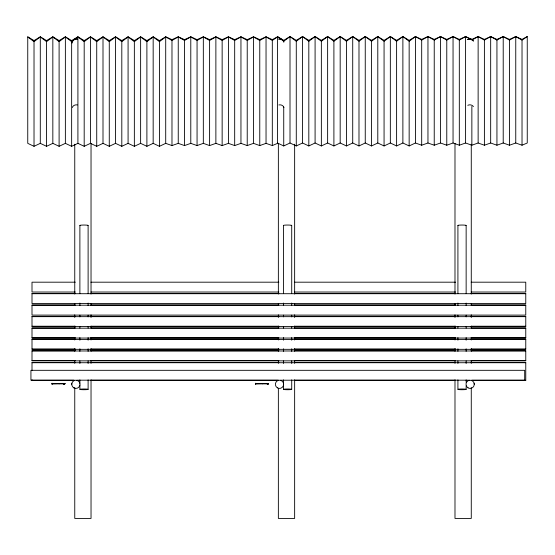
<?xml version="1.0" encoding="UTF-8"?>
<svg xmlns="http://www.w3.org/2000/svg" width="555" height="555" viewBox="0 0 555 555"><rect width="100%" height="100%" fill="white"/><g stroke="black" fill="none" stroke-linecap="round" stroke-linejoin="round"><path stroke-width="0.83" d="M34.021 146.305L34.021 40.577L27.75 36.797L27.75 143.356L34.021 146.305L40.293 143.356L46.565 146.305L52.836 143.356L59.101 146.305L65.372 143.356L71.644 146.305L77.915 143.356L84.187 146.305L90.458 143.356L96.73 146.305L103.001 143.356L109.273 146.305L115.537 143.356L121.809 146.305L128.08 143.356L134.352 146.305L140.623 143.356L146.895 146.305L153.166 143.356L159.438 146.305L165.709 143.356L171.981 145.57L178.245 143.356L184.517 145.57L190.788 143.356L197.06 145.57L203.331 143.356L209.603 145.57L215.874 143.356L222.146 145.57L228.417 143.356L234.682 145.57L240.953 143.356L247.225 145.57L253.496 143.356L259.768 145.57L266.039 143.356L272.311 145.57L272.311 40.459L266.039 36.928L259.768 40.459L253.496 36.928L247.225 40.459L240.953 36.928L234.682 40.459L228.417 36.928L222.146 40.459L215.874 36.928L209.603 40.459L203.331 36.928L197.06 40.459L190.788 36.928L184.517 40.459L178.245 36.928L171.981 40.459L165.709 36.928L159.438 41.639L153.166 36.928L146.895 41.639L140.623 36.928L134.352 41.639L128.08 36.928L121.809 41.639L115.537 36.928L109.273 41.639L103.001 36.928L96.73 41.639L90.458 36.928L84.187 41.639L77.915 36.928L71.644 41.639L65.372 36.928L59.101 41.639L52.836 36.928L46.565 41.639L40.293 36.928L34.021 41.639L27.75 36.928M277.465 143.003L283.737 145.951L290.008 143.003L296.28 145.951L302.551 143.003L308.816 145.951L315.087 143.003L321.359 145.951L327.63 143.003L333.902 145.951L340.173 143.003L346.445 145.951L352.716 143.003L358.988 145.951L365.252 143.003L371.524 145.951L377.795 143.003L384.067 145.951L390.338 143.003L396.61 145.951L402.881 143.003L409.153 145.951L415.424 143.003L421.689 145.216L427.96 143.003L434.232 145.216L440.504 143.003L446.775 145.216L453.046 143.003L459.318 145.216L465.589 143.003L471.861 145.216L478.132 143.003L484.397 145.216L490.669 143.003L496.94 145.216L503.212 143.003L509.483 145.216L515.755 143.003L522.026 145.216L527.25 143.003L527.25 36.575L522.026 39.405L515.755 36.575L509.483 39.405L503.212 36.575L496.94 39.405L490.669 36.575L484.397 39.405L478.132 36.575L471.861 39.405L465.589 36.575L459.318 39.405L453.046 36.575L446.775 39.405L440.504 36.575L434.232 39.405L427.96 36.575L421.689 39.405L415.424 36.575L409.153 40.348L402.881 36.575L396.61 40.348L390.338 36.575L384.067 40.348L377.795 36.575L371.524 40.348L365.252 36.575L358.988 40.348L352.716 36.575L346.445 40.348L340.173 36.575L333.902 40.348L327.63 36.575L321.359 40.348L315.087 36.575L308.816 40.348L302.551 36.575L296.28 40.348L290.008 36.575L283.737 41.278L277.465 36.575L277.535 143.356L272.311 145.57M296.28 145.951L296.28 41.278L302.551 36.575L308.816 41.278L308.816 145.951M308.816 41.278L315.087 36.575L321.359 41.278L321.359 145.951M321.359 41.278L327.63 36.575L333.902 41.278L333.902 145.951M333.902 41.278L340.173 36.575L346.445 41.278L346.445 145.951M346.445 41.278L352.716 36.575L358.988 41.278L358.988 145.951M358.988 41.278L365.252 36.575L371.524 41.278L371.524 145.951M371.524 41.278L377.795 36.575L384.067 41.278L384.067 145.951M384.067 41.278L390.338 36.575L396.61 41.278L396.61 145.951M396.61 41.278L402.881 36.575L409.153 41.278L409.153 145.951M409.153 41.278L415.424 36.575L421.689 40.106L427.96 36.575L434.232 40.106L440.504 36.575L446.775 40.106L453.046 36.575L459.318 40.106L465.589 36.575L470.467 39.322M272.311 40.459L277.535 36.928M522.026 145.216L522.026 40.106L527.25 36.575M34.021 40.577L40.293 36.797L46.565 40.577L46.565 146.305M46.565 40.577L52.836 36.797L59.101 40.577L59.101 146.305M59.101 40.577L65.372 36.797L71.644 40.577L71.644 146.305M71.644 40.577L77.915 36.797L84.187 40.577L84.187 146.305M84.187 40.577L90.458 36.797L96.73 40.577L96.73 146.305M96.73 40.577L103.001 36.797L109.273 40.577L109.273 146.305M109.273 40.577L115.537 36.797L121.809 40.577L121.809 146.305M121.809 40.577L128.08 36.797L134.352 40.577L134.352 146.305M134.352 40.577L140.623 36.797L146.895 40.577L146.895 146.305M146.895 40.577L153.166 36.797L159.438 40.577L159.438 146.305M159.438 40.577L165.709 36.797L171.981 39.634L178.245 36.797L184.517 39.634L190.788 36.797L197.06 39.634L203.331 36.797L209.603 39.634L215.874 36.797L222.146 39.634L228.417 36.797L234.682 39.634L240.953 36.797L247.225 39.634L253.496 36.797L259.768 39.634L266.039 36.797L272.311 39.634L277.535 36.797M296.28 41.278L290.008 36.575L283.737 40.348L277.465 36.575M471.861 40.106L478.132 36.575L484.397 40.106L490.669 36.575L496.94 40.106L503.212 36.575L509.483 40.106L515.755 36.575L522.026 40.106M52.142 384.011L64.984 383.727L52.142 383.45M255.751 384.011L268.585 383.727L255.751 383.45M63.638 383.998L64.984 383.727L63.638 383.45L63.638 383.998L64.984 383.727L63.638 383.803M267.246 383.998L268.585 383.727L267.246 383.45L267.246 383.998L268.585 383.727L267.246 383.803M75.314 282.19L32.003 282.19L32.003 292.027L75.314 292.027M90.909 282.19L278.881 282.19M294.476 282.19L455.599 282.19M471.188 282.19L525.765 282.19L525.765 292.027L471.188 292.027M90.909 292.027L278.881 292.027M294.476 292.027L455.599 292.027M75.314 293.428L32.003 293.428L32.003 303.578L525.765 303.578L525.765 293.428L471.188 293.428M90.909 293.428L278.881 293.428M294.476 293.428L455.599 293.428M32.003 293.706L525.765 293.706M75.314 304.979L32.003 304.979L32.003 315.108L525.765 315.108L525.765 304.979L471.188 304.979M90.909 304.979L278.881 304.979M294.476 304.979L455.599 304.979M32.003 305.229L525.765 305.229M75.314 316.385L32.003 316.385L32.003 326.534L525.765 326.534L525.765 316.385L471.188 316.385M90.909 316.385L278.881 316.385M294.476 316.385L455.599 316.385M32.003 316.655L525.765 316.655M32.003 326.222L75.314 326.222M90.909 326.222L278.881 326.222M294.476 326.222L455.599 326.222M471.188 326.222L525.765 326.222M75.314 327.936L32.003 327.936L32.003 338.057L525.765 338.057L525.765 327.936L471.188 327.936M90.909 327.936L278.881 327.936M294.476 327.936L455.599 327.936M32.003 328.185L525.765 328.185M32.003 337.773L75.314 337.773M90.909 337.773L278.881 337.773M294.476 337.773L455.599 337.773M471.188 337.773L525.765 337.773M75.314 339.174L32.003 339.174L32.003 349.324L525.765 349.324L525.765 339.174L471.188 339.174M90.909 339.174L278.881 339.174M294.476 339.174L455.599 339.174M32.003 339.445L525.765 339.445M32.003 349.012L75.314 349.012M90.909 349.012L278.881 349.012M294.476 349.012L455.599 349.012M471.188 349.012L525.765 349.012M75.314 350.725L32.003 350.725L32.003 360.847L525.765 360.847L525.765 350.725L471.188 350.725M90.909 350.725L278.881 350.725M294.476 350.725L455.599 350.725M32.003 350.975L525.765 350.975M32.003 360.563L75.314 360.563M90.909 360.563L278.881 360.563M294.476 360.563L455.599 360.563M471.188 360.563L525.765 360.563M75.314 362.457L32.003 362.457L32.003 370.546M90.909 362.457L278.881 362.457M294.476 362.457L455.599 362.457M471.188 362.457L525.765 362.457L525.765 380.355L471.188 380.355L525.765 380.328M32.003 362.727L525.765 362.727M74.252 380.217L30.934 380.217L30.934 370.317L524.697 370.317L524.697 380.217L471.854 380.217M76.847 380.189L278.686 380.189M280.414 380.217L469.259 380.189M32.003 380.328L74.446 380.328L32.003 380.355L32.003 379.669M63.638 383.727L64.984 383.727L63.638 383.658M267.246 383.727L268.585 383.727L267.246 383.658M515.755 36.575L515.755 143.003M509.483 40.106L509.483 145.216M503.212 36.575L503.212 143.003M496.94 40.106L496.94 145.216M490.669 36.575L490.669 143.003M484.397 40.106L484.397 145.216M478.132 36.575L478.132 143.003M474.414 383.276L474.414 384.178M474.261 383.276L474.261 384.178M471.861 106.442L471.861 145.216M471.271 144.21L471.271 294.067M471.271 303.599L471.271 305.333M471.271 314.858L471.271 317.46M471.271 326.118L471.271 327.852M471.271 337.378L471.271 339.979M471.271 348.644L471.271 351.239M471.271 360.771L471.271 363.365M471.271 387.626L471.271 518.425L454.989 518.425L454.989 379.828M466.144 225.399L466.144 293.574M466.144 303.065L466.144 305.652M466.144 315.143L466.144 316.87M466.144 326.361L466.144 328.088M466.144 337.579L466.144 340.173M466.144 348.797L466.144 351.391M466.144 360.882L466.144 363.469M466.144 379.863L466.144 382.457M466.144 385.905L466.144 389.36A4.114 0.361 0 0 1 459.97 389.672A4.114 0.361 0 0 1 459.97 389.048A4.114 0.361 0 0 1 466.144 389.36M465.589 36.575L465.589 143.003M459.318 40.106L459.318 145.216M457.917 225.399L457.917 293.574M457.917 303.065L457.917 305.652M457.917 315.143L457.917 316.87M457.917 326.361L457.917 328.088M457.917 337.579L457.917 340.173M457.917 348.797L457.917 351.391M457.917 360.882L457.917 363.469M457.917 379.863L457.917 389.36M454.989 143.343L454.989 294.067M454.989 303.599L454.989 305.333M454.989 314.858L454.989 317.46M454.989 326.118L454.989 327.852M454.989 337.378L454.989 339.979M454.989 348.644L454.989 351.239M454.989 360.771L454.989 363.365M453.046 36.575L453.046 143.003M446.775 40.106L446.775 145.216M440.504 36.575L440.504 143.003M434.232 40.106L434.232 145.216M427.96 36.575L427.96 143.003M421.689 40.106L421.689 145.216M415.424 36.575L415.424 143.003M402.881 36.575L402.881 143.003M390.338 36.575L390.338 143.003M377.795 36.575L377.795 143.003M365.252 36.575L365.252 143.003M352.716 36.575L352.716 143.003M340.173 36.575L340.173 143.003M327.63 36.575L327.63 143.003M315.087 36.575L315.087 143.003M302.551 36.575L302.551 143.003M294.643 144.21L294.643 294.067M294.643 303.599L294.643 305.333M294.643 314.858L294.643 317.46M294.643 326.118L294.643 327.852M294.643 337.378L294.643 339.979M294.643 348.644L294.643 351.239M294.643 360.771L294.643 363.365M294.643 379.828L294.643 518.425L278.36 518.425L278.36 388.486M291.715 225.399L291.715 293.574M291.715 303.065L291.715 305.652M291.715 315.143L291.715 316.87M291.715 326.361L291.715 328.088M291.715 337.579L291.715 340.173M291.715 348.797L291.715 351.391M291.715 360.882L291.715 363.469M291.715 379.863L291.715 389.36A4.114 0.361 0 0 1 285.548 389.672A4.114 0.361 0 0 1 285.548 389.048A4.114 0.361 0 0 1 291.715 389.36M290.008 36.575L290.008 143.003M283.737 107.025L283.737 145.951M283.487 225.399L283.487 293.574M283.487 303.065L283.487 305.652M283.487 315.143L283.487 316.87M283.487 326.361L283.487 328.088M283.487 337.579L283.487 340.173M283.487 348.797L283.487 351.391M283.487 360.882L283.487 363.469M283.487 379.863L283.487 383.318M283.487 385.045L283.487 389.36M278.36 143.343L278.36 294.067M278.36 303.599L278.36 305.333M278.36 314.858L278.36 317.46M278.36 326.118L278.36 327.852M278.36 337.378L278.36 339.979M278.36 348.644L278.36 351.239M278.36 360.771L278.36 363.365M266.039 36.928L266.039 143.356M259.768 40.459L259.768 145.57M255.751 383.276L255.751 384.178M255.598 383.276L255.598 384.178M253.496 36.928L253.496 143.356M247.225 40.459L247.225 145.57M240.953 36.928L240.953 143.356M234.682 40.459L234.682 145.57M228.417 36.928L228.417 143.356M222.146 40.459L222.146 145.57M215.874 36.928L215.874 143.356M209.603 40.459L209.603 145.57M203.331 36.928L203.331 143.356M197.06 40.459L197.06 145.57M190.788 36.928L190.788 143.356M184.517 40.459L184.517 145.57M178.245 36.928L178.245 143.356M171.981 40.459L171.981 145.57M165.709 36.928L165.709 143.356M153.166 36.928L153.166 143.356M140.623 36.928L140.623 143.356M128.08 36.928L128.08 143.356M115.537 36.928L115.537 143.356M103.001 36.928L103.001 143.356M91.034 143.343L91.034 294.067M91.034 303.599L91.034 305.333M91.034 314.858L91.034 317.46M91.034 326.118L91.034 327.852M91.034 337.378L91.034 339.979M91.034 348.644L91.034 351.239M91.034 360.771L91.034 363.365M91.034 379.828L91.034 518.425L74.758 518.425L74.758 387.626M90.458 36.928L90.458 143.356M88.113 225.399L88.113 293.574M88.113 303.065L88.113 305.652M88.113 315.143L88.113 316.87M88.113 326.361L88.113 328.088M88.113 337.579L88.113 340.173M88.113 348.797L88.113 351.391M88.113 360.882L88.113 363.469M88.113 379.863L88.113 389.36A4.114 0.361 0 0 1 81.939 389.672A4.114 0.361 0 0 1 81.939 389.048A4.114 0.361 0 0 1 88.113 389.36M79.885 225.399L79.885 293.574M79.885 303.065L79.885 305.652M79.885 315.143L79.885 316.87M79.885 326.361L79.885 328.088M79.885 337.579L79.885 340.173M79.885 348.797L79.885 351.391M79.885 360.882L79.885 363.469M79.885 379.863L79.885 383.318M79.885 385.045L79.885 389.36M77.915 36.928L77.915 143.356M74.758 144.21L74.758 294.067M74.758 303.599L74.758 305.333M74.758 314.858L74.758 317.46M74.758 326.118L74.758 327.852M74.758 337.378L74.758 339.979M74.758 348.644L74.758 351.239M74.758 360.771L74.758 363.365M71.727 383.276L71.727 384.178M71.574 383.276L71.574 384.178M65.372 36.928L65.372 143.356M52.836 36.928L52.836 143.356M52.142 383.276L52.142 384.178M51.99 383.276L51.99 384.178M40.293 36.928L40.293 143.356M72.365 107.469A4.114 3.566 0 0 1 77.409 104.95M72.365 41.965A4.114 4.114 0 0 1 77.409 39.058M458.465 225.58A4.114 0.361 0 0 1 461.496 225.046A4.114 0.361 0 0 1 466.006 225.49M72.06 43.089A4.114 4.114 0 0 1 77.242 39.114M467.796 105.304A4.114 3.566 0 0 1 473.415 106.609M467.796 39.523A4.114 4.114 0 0 1 473.415 41.028M278.881 104.95A4.114 3.566 0 0 1 283.924 107.469M278.881 39.058A4.114 4.114 0 0 1 283.924 41.965M467.629 39.467A4.114 4.114 0 0 1 473.248 40.973M80.024 225.49A4.114 0.361 0 0 1 84.533 225.046A4.114 0.361 0 0 1 87.558 225.58M283.626 225.49A4.114 0.361 0 0 1 288.142 225.046A4.114 0.361 0 0 1 291.167 225.58M278.721 39.114A4.114 4.114 0 0 1 281.843 39.523M283.348 41.028A4.114 4.114 0 0 1 283.758 42.02M278.013 380.328L90.909 380.328L278.013 380.355M455.599 380.328L294.476 380.328L455.599 380.355M59.218 383.727L58.206 383.456L59.218 383.727M262.82 383.727L261.814 383.456L262.82 383.727M73.843 387.869A4.114 4.114 0 0 0 80.017 384.303A4.114 4.114 0 0 0 73.843 380.737A4.114 4.114 0 0 0 73.843 387.869M277.445 387.869A4.114 4.114 0 0 0 283.619 384.303A4.114 4.114 0 0 0 277.445 380.737A4.114 4.114 0 0 0 277.445 387.869M468.073 387.869A4.114 4.114 0 0 0 474.241 384.303A4.114 4.114 0 0 0 468.073 380.737A4.114 4.114 0 0 0 468.073 387.869"/></g></svg>
